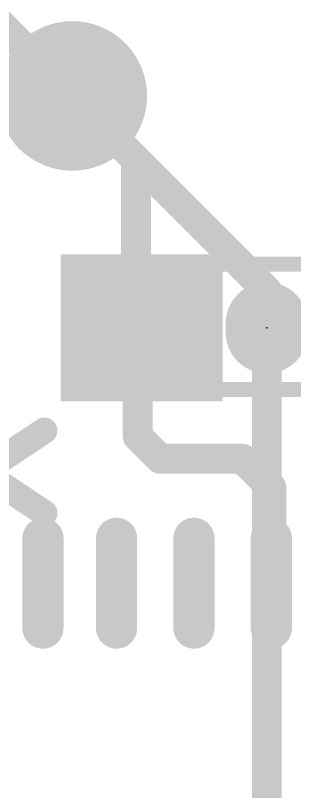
# Model space of a CAD drawing. Extents: x -34 to 74, y -13 to 17.
# Drawn here: x 9.72 to 11.62, y 7.01 to 12.28 of the extents above; entities that cross this region are included whole.
import ezdxf

# ---------------------------------------------------------------- set-up
doc = ezdxf.new("R2010")
doc.units = 0
for name, color, linetype in [('1', 12, 'CONTINUOUS'), ('16', 132, 'CONTINUOUS'), ('18', 110, 'CONTINUOUS'), ('21', 41, 'CONTINUOUS'), ('22', 40, 'CONTINUOUS'), ('23', 53, 'CONTINUOUS'), ('51', 53, 'CONTINUOUS')]:
    doc.layers.add(name, color=color, linetype=linetype)

# ---------------------------------------------------------------- blocks, each defined once
blk = doc.blocks.new('RECT')
blk.add_solid([(-0.5, -0.5), (0.5, -0.5), (-0.5, 0.5), (0.5, 0.5)])
blk = doc.blocks.new('RECT142240X44704R100')
at = {"const_width": 0.1397}
blk.add_lwpolyline([(0.3747, 0), (0.3747, 0, 0.4142), (0.3048, 0.0699), (-0.3048, 0.0699, 0.4142), (-0.3747, 0), (-0.3747, 0, 0.4142), (-0.3048, -0.0699), (0.3048, -0.0699, 0.4142)], format="xyb", close=True, dxfattribs=at)
blk.add_solid([(-0.3302, -0.0254), (0.3302, -0.0254), (-0.3302, 0.0254), (0.3302, 0.0254)])
blk = doc.blocks.new('ROUNDV')
at = {"const_width": 0.5}
blk.add_lwpolyline([(0, -0.25, 1), (0, 0.25, 1), (0, -0.25)], format="xyb", dxfattribs=at)

msp = doc.modelspace()

# ---------------------------------------------------------------- linework, layer by layer
at = {"layer": '1', "const_width": 0.2032}
for points in [[(9.525, 12.319), (10.1092, 11.7348)], [(10.541, 11.303), (10.1092, 11.7348)], [(10.541, 10.199), (10.541, 11.303)], [(10.5537, 10.1337), (10.58, 10.16)], [(10.5537, 9.4234), (10.5537, 10.1337)], [(10.7061, 9.271), (10.5537, 9.4234)], [(11.2649, 9.271), (10.7061, 9.271)], [(11.4608, 9.0751), (11.2649, 9.271)], [(11.4608, 8.4262), (11.4608, 9.0751)]]:
    msp.add_lwpolyline(points, dxfattribs=at)
at = {"layer": '1'}
for points, const_width in [([(10.1451, 11.7707, 1), (10.0733, 11.6989)], 0.1016), ([(10.0733, 11.6989, 1), (10.1451, 11.7707)], 0.1016), ([(10.5918, 11.303, 1), (10.4902, 11.303)], 0.1016), ([(10.5051, 11.2671, 1), (10.5769, 11.3389)], 0.1016), ([(10.541, 10.199, 0.4142), (10.58, 10.16)], 0.2032), ([(10.5918, 10.199, 1), (10.4902, 10.199)], 0.1016), ([(10.4902, 10.199, 1), (10.5918, 10.199)], 0.1016), ([(10.6045, 10.1337, 1), (10.5029, 10.1337)], 0.1016), ([(10.6159, 10.1241, 1), (10.5441, 10.1959)], 0.1016), ([(10.58, 10.1092, 1), (10.58, 10.2108)], 0.1016), ([(10.5178, 10.1696, 1), (10.5896, 10.0978)], 0.1016), ([(10.5896, 9.4593, 1), (10.5178, 9.3875)], 0.1016), ([(10.5029, 9.4234, 1), (10.6045, 9.4234)], 0.1016), ([(10.7061, 9.3218, 1), (10.7061, 9.2202)], 0.1016), ([(10.6702, 9.2351, 1), (10.742, 9.3069)], 0.1016), ([(11.3008, 9.3069, 1), (11.229, 9.2351)], 0.1016), ([(11.2649, 9.2202, 1), (11.2649, 9.3218)], 0.1016), ([(11.5116, 9.0751, 1), (11.41, 9.0751)], 0.1016), ([(11.4249, 9.0392, 1), (11.4967, 9.111)], 0.1016), ([(11.41, 8.4262, 1), (11.5116, 8.4262)], 0.1016)]:
    msp.add_lwpolyline(points, format="xyb", dxfattribs=dict(at, const_width=const_width))
at = {"layer": '16', "const_width": 0.2032}
for points in [[(11.43, 10.414), (10.1092, 11.7348)], [(11.43, 6.35), (11.43, 10.414)]]:
    msp.add_lwpolyline(points, dxfattribs=at)
at = {"layer": '16', "const_width": 0.1016}
for points in [[(10.1451, 11.7707, 1), (10.0733, 11.6989)], [(11.4808, 10.414, 1), (11.3792, 10.414)], [(11.3941, 10.3781, 1), (11.4659, 10.4499)]]:
    msp.add_lwpolyline(points, format="xyb", dxfattribs=at)
at = {"layer": '21', "const_width": 0.5588}
msp.add_lwpolyline([(11.43, 10.1905), (11.43, 10.1295)], dxfattribs=at)
at = {"layer": '21', "const_width": 0.2794}
for points in [[(11.5697, 10.1905, 1), (11.2903, 10.1905)], [(11.2903, 10.1295, 1), (11.5697, 10.1295)]]:
    msp.add_lwpolyline(points, format="xyb", dxfattribs=at)
at = {"layer": '22', "const_width": 0.1778}
for points in [[(9.9194, 8.9027), (9.0805, 9.462)], [(9.9194, 9.462), (9.0805, 8.9027)]]:
    msp.add_lwpolyline(points, dxfattribs=at)
at = {"layer": '22', "const_width": 0.0889}
for points in [[(9.9441, 9.425, 1), (9.8948, 9.499)], [(9.8948, 8.8657, 1), (9.9441, 8.9397)]]:
    msp.add_lwpolyline(points, format="xyb", dxfattribs=at)
at = {"layer": '23'}
msp.add_point((11.43, 10.16), dxfattribs=at)
at = {"layer": '51', "const_width": 0.1016}
for points in [[(11.074, 10.592), (11.786, 10.592)], [(11.074, 9.741), (11.786, 9.741)]]:
    msp.add_lwpolyline(points, dxfattribs=at)
at = {"layer": '51', "const_width": 0.0508}
for points in [[(11.074, 10.6174, 1), (11.074, 10.5666)], [(11.074, 9.7664, 1), (11.074, 9.7156)]]:
    msp.add_lwpolyline(points, format="xyb", dxfattribs=at)

# ---------------------------------------------------------------- block references
at = {"layer": '1', "xscale": 1.1}
msp.add_blockref('RECT', (10.58, 10.16), dxfattribs=at)
at = {"layer": '1', "rotation": 90}
for p in [(9.91, 8.4262), (10.41, 8.4262), (10.9354, 8.4262), (11.4608, 8.4262)]:
    msp.add_blockref('RECT142240X44704R100', p, dxfattribs=at)
at = {"layer": '18', "xscale": 1.016, "yscale": 1.016}
msp.add_blockref('ROUNDV', (10.1092, 11.7348), dxfattribs=at)
msp.add_blockref('ROUNDV', (10.1092, 11.7348), dxfattribs=at)
at = {"layer": '51', "xscale": 0.5001, "yscale": 0.95}
msp.add_blockref('RECT', (10.8419, 10.1651), dxfattribs=at)

doc.saveas('drawing.dxf')
